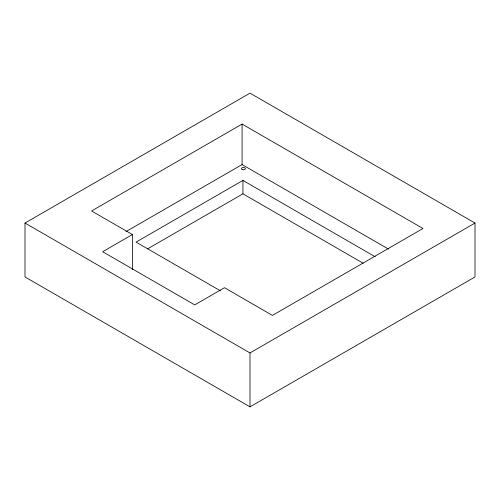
<?xml version="1.0" encoding="UTF-8"?>
<svg xmlns="http://www.w3.org/2000/svg" width="500" height="500" viewBox="0 0 500 500"><rect width="100%" height="100%" fill="white"/><g stroke="black" fill="none" stroke-linecap="round" stroke-linejoin="round"><path stroke-width="0.75" d="M25 223.044L250 93.144L475 223.044L475 276.956L250 406.856L25 276.956L25 223.044L250 352.95L475 223.044M132.4 234.55L102.644 251.731L194.725 304.894L224.481 287.712L272.438 315.406L422.962 228.5L242.087 124.075L91.569 210.981L132.4 234.55L132.4 269.6M125.994 231.6L242.087 164.575L388.537 249.131M375.231 256.794L242.931 180.413L136.056 242.113L220.431 290.831M147.556 248.888L242.931 193.825L363.081 263.194M250 352.95L250 406.856M242.931 180.413L242.931 193.825M242.087 124.075L242.087 164.575M242.406 169.631A1.988 1.15 0 0 0 245.387 168.637A1.988 1.15 0 0 0 242.406 167.644A1.988 1.15 0 0 0 242.406 169.631"/></g></svg>
